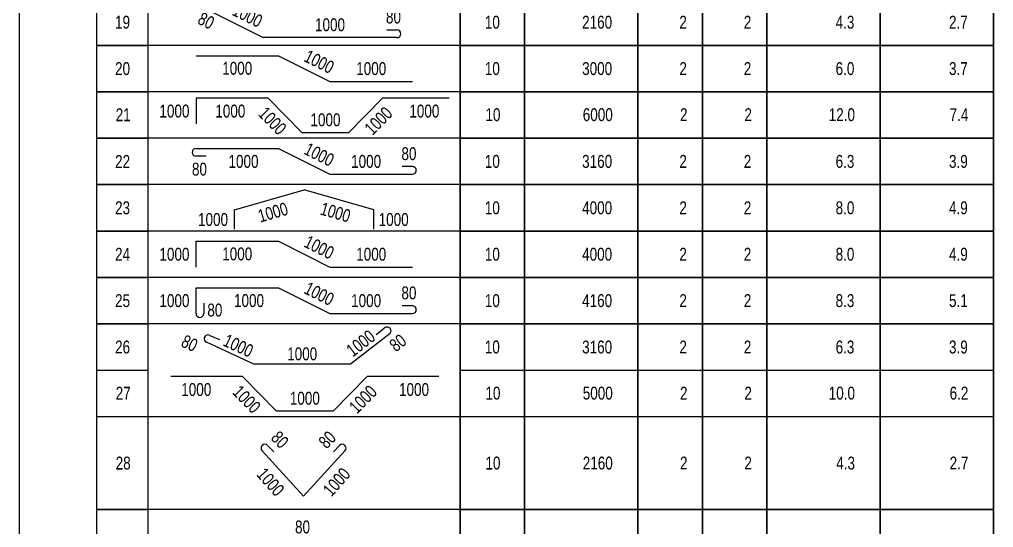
# Model space of a CAD drawing. Header units: millimetres. Extents: x -2123450 to -961021, y -260876 to 649159.
# Drawn here: x -1221121 to -1220932, y 632222.9 to 632321.4 of the extents above; entities that cross this region are included whole.
import ezdxf
from ezdxf.enums import TextEntityAlignment as Align

# ---------------------------------------------------------------- set-up
doc = ezdxf.new("R2010")
doc.units = ezdxf.units.MM
doc.header["$LTSCALE"] = 1000
doc.header["$MEASUREMENT"] = 0
doc.layers.get('0').update_dxf_attribs({"linetype": 'CONTINUOUS'})
for name, color, linetype in [('KCS_DIM', 1, 'CONTINUOUS'), ('KCS_STEEL', 4, 'CONTINUOUS'), ('KCS_TEXT_TK', 2, 'CONTINUOUS'), ('KCS_THONGKE', 5, 'CONTINUOUS')]:
    doc.layers.add(name, color=color, linetype=linetype)
doc.styles.add('KCS_SMTEXT', font='arial.ttf', dxfattribs={"width": 0.7})

# ---------------------------------------------------------------- blocks, each defined once
blk = doc.blocks.new('TK_20')
at = {"layer": 'KCS_STEEL'}
for p, q in [((22.92, 7.84), (24.71, 6.95)), ((32.25, 1.5), (22.25, 6.5)), ((56.25, 3), (58.25, 3)), ((58.25, 1.5), (32.25, 1.5))]:
    blk.add_line(p, q, dxfattribs=at)
for centre, start, end in [((22.59, 7.17), 63.4352, 243.4352), ((58.25, 2.25), 270, 90)]:
    blk.add_arc(centre, 0.75, start, end, dxfattribs=at)
at = {"layer": 'KCS_TEXT_TK'}
for p, q in [((-15, 0), (-15, 9)), ((0, 0), (0, 9)), ((10, 0), (10, 9)), ((70.5, 0), (70.5, 9)), ((83, 0), (83, 9)), ((105, 0), (105, 9)), ((117.5, 0), (117.5, 9)), ((130, 0), (130, 9)), ((152, 0), (152, 9)), ((174, 0), (174, 9))]:
    blk.add_line(p, q, dxfattribs=at)
at = {"layer": 'KCS_THONGKE'}
blk.add_line((174, 0), (0, 0), dxfattribs=at)
at = {"layer": 'KCS_TEXT_TK', "style": 'KCS_SMTEXT', "width": 0.75}
for tag, p in [('SH', (5, 4.5)), ('M', (57.57, 5.5)), ('DK', (76.75, 4.5)), ('L2', (45.25, 4))]:
    blk.add_attdef(tag, text='', height=2.5, dxfattribs=at).set_placement(p, align=Align.MIDDLE)
for tag, p in [('M', (21.23, 4.79)), ('L1', (29.26, 5.79))]:
    blk.add_attdef(tag, text='', height=2.5, rotation=333.4352, dxfattribs=at).set_placement(p, align=Align.MIDDLE)
for tag, p in [('DAI', (100, 4.5)), ('SL1', (114.5, 4.5)), ('SLA', (127, 4.5)), ('DT', (147, 4.5)), ('TL', (169, 4.5))]:
    blk.add_attdef(tag, text='', height=2.5, dxfattribs=at).set_placement(p, align=Align.MIDDLE_RIGHT)
blk = doc.blocks.new('TK_21')
at = {"layer": 'KCS_STEEL'}
for p, q in [((19.25, 7), (35.25, 7)), ((35.25, 7), (45.25, 2)), ((45.25, 2), (61.25, 2))]:
    blk.add_line(p, q, dxfattribs=at)
at = {"layer": 'KCS_TEXT_TK'}
for p, q in [((-15, 0), (-15, 9)), ((0, 0), (0, 9)), ((10, 0), (10, 9)), ((70.5, 0), (70.5, 9)), ((83, 0), (83, 9)), ((105, 0), (105, 9)), ((117.5, 0), (117.5, 9)), ((130, 0), (130, 9)), ((152, 0), (152, 9)), ((174, 0), (174, 9))]:
    blk.add_line(p, q, dxfattribs=at)
at = {"layer": 'KCS_THONGKE'}
blk.add_line((174, 0), (0, 0), dxfattribs=at)
at = {"layer": 'KCS_TEXT_TK', "style": 'KCS_SMTEXT', "width": 0.75}
for tag, p in [('SH', (5, 4.5)), ('L1', (27.25, 4.56)), ('L3', (53.25, 4.5)), ('DK', (76.75, 4.5))]:
    blk.add_attdef(tag, text='', height=2.5, dxfattribs=at).set_placement(p, align=Align.MIDDLE)
blk.add_attdef('L2', text='', height=2.5, rotation=333.4352, dxfattribs=at).set_placement((43.16, 5.84), align=Align.MIDDLE)
for tag, p in [('DAI', (100, 4.5)), ('SL1', (114.5, 4.5)), ('SLA', (127, 4.5)), ('DT', (147, 4.5)), ('TL', (169, 4.5))]:
    blk.add_attdef(tag, text='', height=2.5, dxfattribs=at).set_placement(p, align=Align.MIDDLE_RIGHT)
blk = doc.blocks.new('TK_22')
at = {"layer": 'KCS_STEEL'}
for p, q in [((33.28, 7.76), (19.25, 7.76)), ((19.25, 7.76), (19.25, 2.76)), ((39.87, 1.07), (33.28, 7.76)), ((55.47, 7.76), (48.87, 1.07)), ((68.37, 7.76), (55.47, 7.76)), ((48.87, 1.07), (39.87, 1.07))]:
    blk.add_line(p, q, dxfattribs=at)
at = {"layer": 'KCS_TEXT_TK'}
for p, q in [((-15, 0), (-15, 9)), ((0, 0), (0, 9)), ((10, 0), (10, 9)), ((70.5, 0), (70.5, 9)), ((83, 0), (83, 9)), ((105, 0), (105, 9)), ((117.5, 0), (117.5, 9)), ((130, 0), (130, 9)), ((152, 0), (152, 9)), ((174, 0), (174, 9))]:
    blk.add_line(p, q, dxfattribs=at)
at = {"layer": 'KCS_THONGKE'}
blk.add_line((174, 0), (0, 0), dxfattribs=at)
at = {"layer": 'KCS_TEXT_TK', "style": 'KCS_SMTEXT', "width": 0.75}
for tag, p in [('SH', (5.12, 4.56)), ('L2', (25.91, 5.26)), ('L5', (63.57, 5.26)), ('DK', (76.87, 4.56)), ('L4', (44.37, 3.57))]:
    blk.add_attdef(tag, text='', height=2.5, dxfattribs=at).set_placement(p, align=Align.MIDDLE)
for tag, p in [('L1', (17.98, 5.26)), ('DAI', (100.12, 4.56)), ('SL1', (114.62, 4.56)), ('SLA', (127.12, 4.56)), ('DT', (147.12, 4.56)), ('TL', (169.12, 4.56))]:
    blk.add_attdef(tag, text='', height=2.5, dxfattribs=at).set_placement(p, align=Align.MIDDLE_RIGHT)
for rotation, p in [(314.6102, (34.09, 3.37)), (45.3898, (54.66, 3.37))]:
    blk.add_attdef('L3', text='', height=2.5, rotation=rotation, dxfattribs=at).set_placement(p, align=Align.MIDDLE)
blk = doc.blocks.new('TK_23')
at = {"layer": 'KCS_STEEL'}
for p, q in [((19.25, 7), (35.25, 7)), ((35.25, 7), (45.25, 2)), ((21.25, 5.5), (19.25, 5.5)), ((45.25, 2), (61.25, 2)), ((61.25, 3.5), (59.25, 3.5))]:
    blk.add_line(p, q, dxfattribs=at)
for centre, start, end in [((19.25, 6.25), 90, 270), ((61.25, 2.75), 270, 90)]:
    blk.add_arc(centre, 0.75, start, end, dxfattribs=at)
at = {"layer": 'KCS_TEXT_TK'}
for p, q in [((-15, 0), (-15, 9)), ((0, 0), (0, 9)), ((10, 0), (10, 9)), ((70.5, 0), (70.5, 9)), ((83, 0), (83, 9)), ((105, 0), (105, 9)), ((117.5, 0), (117.5, 9)), ((130, 0), (130, 9)), ((152, 0), (152, 9)), ((174, 0), (174, 9))]:
    blk.add_line(p, q, dxfattribs=at)
at = {"layer": 'KCS_THONGKE'}
blk.add_line((174, 0), (0, 0), dxfattribs=at)
at = {"layer": 'KCS_TEXT_TK', "style": 'KCS_SMTEXT', "width": 0.75}
for tag, p in [('SH', (5, 4.5)), ('L1', (28.48, 4.5)), ('L3', (52.26, 4.5)), ('M', (60.57, 6)), ('DK', (76.75, 4.5)), ('M', (19.93, 3))]:
    blk.add_attdef(tag, text='', height=2.5, dxfattribs=at).set_placement(p, align=Align.MIDDLE)
blk.add_attdef('L2', text='', height=2.5, rotation=333.4352, dxfattribs=at).set_placement((43.16, 5.84), align=Align.MIDDLE)
for tag, p in [('DAI', (100, 4.5)), ('SL1', (114.5, 4.5)), ('SLA', (127, 4.5)), ('DT', (147, 4.5)), ('TL', (169, 4.5))]:
    blk.add_attdef(tag, text='', height=2.5, dxfattribs=at).set_placement(p, align=Align.MIDDLE_RIGHT)
blk = doc.blocks.new('TK_24')
at = {"layer": 'KCS_STEEL'}
for p, q in [((26.74, 4.09), (40.25, 7.97)), ((53.76, 4.09), (40.25, 7.97)), ((26.74, 0.37), (26.74, 4.09)), ((53.76, 0.37), (53.76, 4.09))]:
    blk.add_line(p, q, dxfattribs=at)
at = {"layer": 'KCS_TEXT_TK'}
for p, q in [((-15, 0), (-15, 9)), ((0, 0), (0, 9)), ((10, 0), (10, 9)), ((70.5, 0), (70.5, 9)), ((83, 0), (83, 9)), ((105, 0), (105, 9)), ((117.5, 0), (117.5, 9)), ((130, 0), (130, 9)), ((152, 0), (152, 9)), ((174, 0), (174, 9))]:
    blk.add_line(p, q, dxfattribs=at)
at = {"layer": 'KCS_THONGKE'}
blk.add_line((174, 0), (0, 0), dxfattribs=at)
at = {"layer": 'KCS_TEXT_TK', "style": 'KCS_SMTEXT', "width": 0.75}
for tag, p in [('SH', (5, 4.5)), ('DK', (76.75, 4.5))]:
    blk.add_attdef(tag, text='', height=2.5, dxfattribs=at).set_placement(p, align=Align.MIDDLE)
for tag, p in [('DAI', (100, 4.5)), ('SL1', (114.5, 4.5)), ('SLA', (127, 4.5)), ('DT', (147, 4.5)), ('TL', (169, 4.5)), ('L1', (25.47, 2.23))]:
    blk.add_attdef(tag, text='', height=2.5, dxfattribs=at).set_placement(p, align=Align.MIDDLE_RIGHT)
for tag, rotation, p in [('L2', 16.0314, (34.18, 3.63)), ('L3', 343.9686, (46.32, 3.63))]:
    blk.add_attdef(tag, text='', height=2.5, rotation=rotation, dxfattribs=at).set_placement(p, align=Align.MIDDLE)
blk.add_attdef('L4', text='', height=2.5, dxfattribs=at).set_placement((54.69, 2.23), align=Align.MIDDLE_LEFT)
blk = doc.blocks.new('TK_25')
at = {"layer": 'KCS_STEEL'}
for p, q in [((19.25, 7), (35.25, 7)), ((19.25, 2), (19.25, 7)), ((35.25, 7), (45.25, 2)), ((45.25, 2), (61.25, 2))]:
    blk.add_line(p, q, dxfattribs=at)
at = {"layer": 'KCS_TEXT_TK'}
for p, q in [((-15, 0), (-15, 9)), ((0, 0), (0, 9)), ((10, 0), (10, 9)), ((70.5, 0), (70.5, 9)), ((83, 0), (83, 9)), ((105, 0), (105, 9)), ((117.5, 0), (117.5, 9)), ((130, 0), (130, 9)), ((152, 0), (152, 9)), ((174, 0), (174, 9))]:
    blk.add_line(p, q, dxfattribs=at)
at = {"layer": 'KCS_THONGKE'}
blk.add_line((174, 0), (0, 0), dxfattribs=at)
at = {"layer": 'KCS_TEXT_TK', "style": 'KCS_SMTEXT', "width": 0.75}
for tag, p in [('SH', (5, 4.5)), ('L2', (27.25, 4.56)), ('L4', (53.25, 4.5)), ('DK', (76.75, 4.5))]:
    blk.add_attdef(tag, text='', height=2.5, dxfattribs=at).set_placement(p, align=Align.MIDDLE)
for tag, p in [('L1', (17.98, 4.5)), ('DAI', (100, 4.5)), ('SL1', (114.5, 4.5)), ('SLA', (127, 4.5)), ('DT', (147, 4.5)), ('TL', (169, 4.5))]:
    blk.add_attdef(tag, text='', height=2.5, dxfattribs=at).set_placement(p, align=Align.MIDDLE_RIGHT)
blk.add_attdef('L3', text='', height=2.5, rotation=333.4352, dxfattribs=at).set_placement((43.16, 5.84), align=Align.MIDDLE)
blk = doc.blocks.new('TK_26')
at = {"layer": 'KCS_STEEL'}
for p, q in [((19.25, 7), (35.25, 7)), ((19.25, 2), (19.25, 7)), ((35.25, 7), (45.25, 2)), ((20.75, 4), (20.75, 2)), ((45.25, 2), (61.25, 2)), ((61.25, 3.5), (59.25, 3.5))]:
    blk.add_line(p, q, dxfattribs=at)
for centre, start, end in [((20, 2), 180, 0), ((61.25, 2.75), 270, 90)]:
    blk.add_arc(centre, 0.75, start, end, dxfattribs=at)
at = {"layer": 'KCS_TEXT_TK'}
for p, q in [((-15, 0), (-15, 9)), ((0, 0), (0, 9)), ((10, 0), (10, 9)), ((70.5, 0), (70.5, 9)), ((83, 0), (83, 9)), ((105, 0), (105, 9)), ((117.5, 0), (117.5, 9)), ((130, 0), (130, 9)), ((152, 0), (152, 9)), ((174, 0), (174, 9))]:
    blk.add_line(p, q, dxfattribs=at)
at = {"layer": 'KCS_THONGKE'}
blk.add_line((174, 0), (0, 0), dxfattribs=at)
at = {"layer": 'KCS_TEXT_TK', "style": 'KCS_SMTEXT', "width": 0.75}
for tag, p in [('SH', (5, 4.5)), ('L2', (29.54, 4.51)), ('L4', (52.26, 4.5)), ('M', (60.57, 6)), ('DK', (76.75, 4.5))]:
    blk.add_attdef(tag, text='', height=2.5, dxfattribs=at).set_placement(p, align=Align.MIDDLE)
for tag, p in [('L1', (17.98, 4.5)), ('DAI', (100, 4.5)), ('SL1', (114.5, 4.5)), ('SLA', (127, 4.5)), ('DT', (147, 4.5)), ('TL', (169, 4.5))]:
    blk.add_attdef(tag, text='', height=2.5, dxfattribs=at).set_placement(p, align=Align.MIDDLE_RIGHT)
blk.add_attdef('L3', text='', height=2.5, rotation=333.4352, dxfattribs=at).set_placement((43.16, 5.84), align=Align.MIDDLE)
blk.add_attdef('M', text='', height=2.5, dxfattribs=at).set_placement((21.45, 2.67), align=Align.MIDDLE_LEFT)
blk = doc.blocks.new('TK_27')
at = {"layer": 'KCS_STEEL'}
for p, q in [((54.23, 6.9), (55.79, 8.13)), ((21.94, 6.76), (23.82, 5.96)), ((56.9, 7.12), (49.24, 1.18)), ((30.49, 1.18), (21.26, 5.43)), ((49.24, 1.18), (30.49, 1.18))]:
    blk.add_line(p, q, dxfattribs=at)
for centre, start, end in [((56.34, 7.63), 317.8316, 137.8316), ((21.59, 6.1), 62.2755, 243.7737)]:
    blk.add_arc(centre, 0.75, start, end, dxfattribs=at)
at = {"layer": 'KCS_TEXT_TK'}
for p, q in [((-15, 0), (-15, 9)), ((0, 0), (0, 9)), ((10, 0), (10, 9)), ((70.5, 0), (70.5, 9)), ((83, 0), (83, 9)), ((105, 0), (105, 9)), ((117.5, 0), (117.5, 9)), ((130, 0), (130, 9)), ((152, 0), (152, 9)), ((174, 0), (174, 9))]:
    blk.add_line(p, q, dxfattribs=at)
at = {"layer": 'KCS_TEXT_TK', "style": 'KCS_SMTEXT', "width": 0.75}
for tag, p in [('SH', (5, 4.5)), ('DK', (76.75, 4.5)), ('L2', (39.86, 3.18))]:
    blk.add_attdef(tag, text='', height=2.5, dxfattribs=at).set_placement(p, align=Align.MIDDLE)
blk.add_attdef('M', text='', height=2.5, rotation=335.269, dxfattribs=at).set_placement((19.32, 4.64), align=Align.MIDDLE_RIGHT)
for tag, rotation, p in [('L1', 335.269, (27.47, 4.77)), ('L3', 37.8207, (51.21, 5.23))]:
    blk.add_attdef(tag, text='', height=2.5, rotation=rotation, dxfattribs=at).set_placement(p, align=Align.MIDDLE)
blk.add_attdef('M', text='', height=2.5, rotation=37.8207, dxfattribs=at).set_placement((58.42, 5.32), align=Align.MIDDLE_CENTER)
for tag, p in [('DAI', (100, 4.5)), ('SL1', (114.5, 4.5)), ('SLA', (127, 4.5)), ('DT', (147, 4.5)), ('TL', (169, 4.5))]:
    blk.add_attdef(tag, text='', height=2.5, dxfattribs=at).set_placement(p, align=Align.MIDDLE_RIGHT)
blk = doc.blocks.new('TK_28')
at = {"layer": 'KCS_STEEL'}
for p, q in [((28.28, 7.76), (14.37, 7.76)), ((34.87, 1.07), (28.28, 7.76)), ((52.47, 7.76), (45.87, 1.07)), ((66.37, 7.76), (52.47, 7.76)), ((45.87, 1.07), (34.87, 1.07))]:
    blk.add_line(p, q, dxfattribs=at)
at = {"layer": 'KCS_TEXT_TK'}
for p, q in [((-15, 0), (-15, 9)), ((0, 0), (0, 9)), ((10, 0), (10, 9)), ((70.5, 0), (70.5, 9)), ((83, 0), (83, 9)), ((105, 0), (105, 9)), ((117.5, 0), (117.5, 9)), ((130, 0), (130, 9)), ((152, 0), (152, 9)), ((174, 0), (174, 9))]:
    blk.add_line(p, q, dxfattribs=at)
at = {"layer": 'KCS_THONGKE'}
blk.add_line((0, 0), (174, 0), dxfattribs=at)
at = {"layer": 'KCS_TEXT_TK', "style": 'KCS_SMTEXT', "width": 0.75}
for tag, p in [('SH', (5.12, 4.56)), ('L1', (19.3, 5.26)), ('L1', (61.57, 5.26)), ('DK', (76.87, 4.56)), ('L3', (40.37, 3.57))]:
    blk.add_attdef(tag, text='', height=2.5, dxfattribs=at).set_placement(p, align=Align.MIDDLE)
for tag, p in [('DAI', (100.12, 4.56)), ('SL1', (114.62, 4.56)), ('SLA', (127.12, 4.56)), ('DT', (147.12, 4.56)), ('TL', (169.12, 4.56))]:
    blk.add_attdef(tag, text='', height=2.5, dxfattribs=at).set_placement(p, align=Align.MIDDLE_RIGHT)
for rotation, p in [(314.6102, (29.09, 3.37)), (45.3898, (51.66, 3.37))]:
    blk.add_attdef('L2', text='', height=2.5, rotation=rotation, dxfattribs=at).set_placement(p, align=Align.MIDDLE)
blk = doc.blocks.new('TK_29')
at = {"layer": 'KCS_STEEL'}
for p, q in [((40.13, 2.56), (32.09, 11.35)), ((33.15, 12.41), (34.34, 11.18)), ((48.16, 11.35), (40.13, 2.56)), ((45.91, 11.18), (47.1, 12.41))]:
    blk.add_line(p, q, dxfattribs=at)
for centre, start, end in [((32.62, 11.88), 45, 225), ((47.63, 11.88), 315, 135)]:
    blk.add_arc(centre, 0.75, start, end, dxfattribs=at)
at = {"layer": 'KCS_TEXT_TK'}
for p, q in [((-15, 0), (-15, 18)), ((0, 0), (0, 18)), ((10, 0), (10, 18)), ((70.5, 0), (70.5, 18)), ((83, 0), (83, 18)), ((105, 0), (105, 18)), ((117.5, 0), (117.5, 18)), ((130, 0), (130, 18)), ((152, 0), (152, 18)), ((174, 0), (174, 18))]:
    blk.add_line(p, q, dxfattribs=at)
at = {"layer": 'KCS_THONGKE'}
blk.add_line((174, 0), (0, 0), dxfattribs=at)
at = {"layer": 'KCS_TEXT_TK', "style": 'KCS_SMTEXT', "width": 0.75}
for tag, rotation, p in [('M', 314.0716, (35.54, 13.54)), ('M', 45.9284, (44.71, 13.54)), ('L1', 311.6414, (33.72, 5.34)), ('L1', 48.3586, (46.54, 5.34))]:
    blk.add_attdef(tag, text='', height=2.5, rotation=rotation, dxfattribs=at).set_placement(p, align=Align.MIDDLE)
for tag, p in [('SH', (5.12, 9)), ('DK', (76.87, 9))]:
    blk.add_attdef(tag, text='', height=2.5, dxfattribs=at).set_placement(p, align=Align.MIDDLE)
for tag, p in [('DAI', (100.12, 9)), ('SL1', (114.62, 9)), ('SLA', (127.12, 9)), ('DT', (147.12, 9)), ('TL', (169.12, 9))]:
    blk.add_attdef(tag, text='', height=2.5, dxfattribs=at).set_placement(p, align=Align.MIDDLE_RIGHT)
blk = doc.blocks.new('TK_30')
at = {"layer": 'KCS_DIM'}
for p, q in [((49.78, 12.11), (54.73, 12.11)), ((53.73, 2.04), (53.73, 13.11)), ((49.78, 3.04), (54.73, 3.04))]:
    blk.add_line(p, q, dxfattribs=at)
at = {"layer": 'KCS_DIM', "color": 2}
for p, q in [((54.35, 11.5), (53.12, 12.73)), ((54.35, 2.43), (53.12, 3.66))]:
    blk.add_line(p, q, dxfattribs=at)
at = {"layer": 'KCS_STEEL'}
for p, q in [((39.48, 11.8), (33.39, 7.58)), ((46.46, 7.58), (40.37, 11.8)), ((38.77, 9.41), (40.38, 10.6)), ((39.47, 10.6), (41.08, 9.41)), ((33.39, 7.58), (39.92, 3.04)), ((39.92, 3.04), (46.46, 7.58))]:
    blk.add_line(p, q, dxfattribs=at)
for centre, start, end in [((39.92, 11.2), 53.3602, 233.3602), ((39.93, 11.2), 306.6398, 126.6398)]:
    blk.add_arc(centre, 0.75, start, end, dxfattribs=at)
at = {"layer": 'KCS_TEXT_TK'}
for p, q in [((-15, 0), (-15, 18)), ((0, 0), (0, 18)), ((10, 0), (10, 18)), ((70.5, 0), (70.5, 18)), ((83, 0), (83, 18)), ((105, 0), (105, 18)), ((117.5, 0), (117.5, 18)), ((130, 0), (130, 18)), ((152, 0), (152, 18)), ((174, 0), (174, 18))]:
    blk.add_line(p, q, dxfattribs=at)
at = {"layer": 'KCS_THONGKE'}
blk.add_line((174, 0), (0, 0), dxfattribs=at)
at = {"layer": 'KCS_TEXT_TK', "style": 'KCS_SMTEXT', "width": 0.75}
for tag, p in [('M', (39.92, 14.61)), ('SH', (5.12, 9)), ('DK', (76.87, 9))]:
    blk.add_attdef(tag, text='', height=2.5, dxfattribs=at).set_placement(p, align=Align.MIDDLE)
for tag, p in [('DAI', (100.12, 9)), ('SL1', (114.62, 9)), ('SLA', (127.12, 9)), ('DT', (147.12, 9)), ('TL', (169.12, 9))]:
    blk.add_attdef(tag, text='', height=2.5, dxfattribs=at).set_placement(p, align=Align.MIDDLE_RIGHT)
blk.add_attdef('H', text='', height=2.5, rotation=90, dxfattribs=at).set_placement((51.23, 7.58), align=Align.MIDDLE_CENTER)
for rotation, p in [(325.2401, (35.23, 3.26)), (34.7599, (44.62, 3.26))]:
    blk.add_attdef('L1', text='', height=2.5, rotation=rotation, dxfattribs=at).set_placement(p, align=Align.MIDDLE)

msp = doc.modelspace()

# ---------------------------------------------------------------- linework, layer by layer
at = {"layer": 'KCS_TEXT_TK', "color": 38}
for p, q in [((-1221120.97, 631776.4), (-1221120.97, 632487.4)), ((-1221105.97, 631776.4), (-1221105.97, 632487.4)), ((-1221095.97, 631776.4), (-1221095.97, 632487.4)), ((-1221035.47, 632487.4), (-1221035.47, 631776.4)), ((-1221022.97, 632487.4), (-1221022.97, 631776.4)), ((-1221000.97, 632487.4), (-1221000.97, 631776.4)), ((-1220988.47, 632487.4), (-1220988.47, 631776.4)), ((-1220975.97, 632487.4), (-1220975.97, 631776.4)), ((-1220953.97, 632487.4), (-1220953.97, 631776.4)), ((-1220931.97, 632487.4), (-1220931.97, 631776.4))]:
    msp.add_line(p, q, dxfattribs=at)
at = {"layer": 'KCS_THONGKE', "color": 38}
for p, q in [((-1221105.97, 632316.4), (-1221095.97, 632316.4)), ((-1221035.47, 632316.4), (-1220931.97, 632316.4)), ((-1221105.97, 632307.4), (-1221095.97, 632307.4)), ((-1221035.47, 632307.4), (-1220931.97, 632307.4)), ((-1221105.97, 632298.4), (-1221095.97, 632298.4)), ((-1221035.47, 632298.4), (-1220931.97, 632298.4)), ((-1221105.97, 632289.4), (-1221095.97, 632289.4)), ((-1221035.47, 632289.4), (-1220931.97, 632289.4)), ((-1221105.97, 632280.4), (-1221095.97, 632280.4)), ((-1221035.47, 632280.4), (-1220931.97, 632280.4)), ((-1221105.97, 632271.4), (-1221095.97, 632271.4)), ((-1221035.47, 632271.4), (-1220931.97, 632271.4)), ((-1221105.97, 632262.4), (-1221095.97, 632262.4)), ((-1221105.97, 632262.4), (-1221095.97, 632262.4)), ((-1221035.47, 632262.4), (-1220931.97, 632262.4)), ((-1221035.47, 632262.4), (-1220931.97, 632262.4)), ((-1221105.97, 632253.4), (-1221095.97, 632253.4)), ((-1221105.97, 632253.4), (-1221095.97, 632253.4)), ((-1221035.47, 632253.4), (-1220931.97, 632253.4)), ((-1221035.47, 632253.4), (-1220931.97, 632253.4)), ((-1221105.97, 632244.4), (-1221095.97, 632244.4)), ((-1221105.97, 632244.4), (-1221095.97, 632244.4)), ((-1221035.47, 632244.4), (-1220931.97, 632244.4)), ((-1221035.47, 632244.4), (-1220931.97, 632244.4)), ((-1221105.97, 632226.4), (-1221095.97, 632226.4)), ((-1221105.97, 632226.4), (-1221095.97, 632226.4)), ((-1221035.47, 632226.4), (-1220931.97, 632226.4)), ((-1221035.47, 632226.4), (-1220931.97, 632226.4))]:
    msp.add_line(p, q, dxfattribs=at)

# ---------------------------------------------------------------- block references
ref = msp.add_blockref('TK_20', (-1221105.97, 632316.4))
ref.add_attrib('SH', '19', dxfattribs={"layer": 'KCS_TEXT_TK', "height": 2.5, "style": 'KCS_SMTEXT', "width": 0.75}).set_placement((-1221100.97, 632320.9), align=Align.MIDDLE)
ref.add_attrib('M', '80', dxfattribs={"layer": 'KCS_TEXT_TK', "height": 2.5, "rotation": 333.4352, "style": 'KCS_SMTEXT', "width": 0.75}).set_placement((-1221084.74, 632321.19), align=Align.MIDDLE)
ref.add_attrib('L1', '1000', dxfattribs={"layer": 'KCS_TEXT_TK', "height": 2.5, "rotation": 333.4352, "style": 'KCS_SMTEXT', "width": 0.75}).set_placement((-1221076.71, 632322.19), align=Align.MIDDLE)
ref.add_attrib('L2', '1000', dxfattribs={"layer": 'KCS_TEXT_TK', "height": 2.5, "style": 'KCS_SMTEXT', "width": 0.75}).set_placement((-1221060.72, 632320.4), align=Align.MIDDLE)
ref.add_attrib('M', '80', dxfattribs={"layer": 'KCS_TEXT_TK', "height": 2.5, "style": 'KCS_SMTEXT', "width": 0.75}).set_placement((-1221048.4, 632321.9), align=Align.MIDDLE)
ref.add_attrib('DK', '10', dxfattribs={"layer": 'KCS_TEXT_TK', "height": 2.5, "style": 'KCS_SMTEXT', "width": 0.75}).set_placement((-1221029.22, 632320.9), align=Align.MIDDLE)
ref.add_attrib('DAI', '2160', dxfattribs={"layer": 'KCS_TEXT_TK', "height": 2.5, "style": 'KCS_SMTEXT', "width": 0.75}).set_placement((-1221005.97, 632320.9), align=Align.MIDDLE_RIGHT)
ref.add_attrib('SL1', '2', dxfattribs={"layer": 'KCS_TEXT_TK', "height": 2.5, "style": 'KCS_SMTEXT', "width": 0.75}).set_placement((-1220991.47, 632320.9), align=Align.MIDDLE_RIGHT)
ref.add_attrib('SLA', '2', dxfattribs={"layer": 'KCS_TEXT_TK', "height": 2.5, "style": 'KCS_SMTEXT', "width": 0.75}).set_placement((-1220978.97, 632320.9), align=Align.MIDDLE_RIGHT)
ref.add_attrib('DT', '4.3', dxfattribs={"layer": 'KCS_TEXT_TK', "height": 2.5, "style": 'KCS_SMTEXT', "width": 0.75}).set_placement((-1220958.97, 632320.9), align=Align.MIDDLE_RIGHT)
ref.add_attrib('TL', '2.7', dxfattribs={"layer": 'KCS_TEXT_TK', "height": 2.5, "style": 'KCS_SMTEXT', "width": 0.75}).set_placement((-1220936.97, 632320.9), align=Align.MIDDLE_RIGHT)
for name, p, values in [('TK_21', (-1221105.97, 632307.4), {'SH': '20', 'L2': '1000', 'L1': '1000', 'L3': '1000', 'DK': '10', 'DAI': '3000', 'SL1': '2', 'SLA': '2', 'DT': '6.0', 'TL': '3.7'}), ('TK_24', (-1221105.97, 632280.4), {'SH': '23', 'L4': '1000', 'L1': '1000', 'L2': '1000', 'L3': '1000', 'DK': '10', 'DAI': '4000', 'SL1': '2', 'SLA': '2', 'DT': '8.0', 'TL': '4.9'}), ('TK_25', (-1221105.97, 632271.4), {'SH': '24', 'L1': '1000', 'L2': '1000', 'L4': '1000', 'L3': '1000', 'DK': '10', 'DAI': '4000', 'SL1': '2', 'SLA': '2', 'DT': '8.0', 'TL': '4.9'})]:
    msp.add_blockref(name, p).add_auto_attribs(values)
ref = msp.add_blockref('TK_22', (-1221105.97, 632298.4))
ref.add_attrib('SH', '21', dxfattribs={"layer": 'KCS_TEXT_TK', "height": 2.5, "style": 'KCS_SMTEXT', "width": 0.75}).set_placement((-1221100.85, 632302.96), align=Align.MIDDLE)
ref.add_attrib('L3', '1000', dxfattribs={"layer": 'KCS_TEXT_TK', "height": 2.5, "rotation": 45.3898, "style": 'KCS_SMTEXT', "width": 0.75}).set_placement((-1221051.32, 632301.77), align=Align.MIDDLE)
ref.add_attrib('L1', '1000', dxfattribs={"layer": 'KCS_TEXT_TK', "height": 2.5, "style": 'KCS_SMTEXT', "width": 0.75}).set_placement((-1221087.99, 632303.66), align=Align.MIDDLE_RIGHT)
ref.add_attrib('L2', '1000', dxfattribs={"layer": 'KCS_TEXT_TK', "height": 2.5, "style": 'KCS_SMTEXT', "width": 0.75}).set_placement((-1221080.06, 632303.66), align=Align.MIDDLE)
ref.add_attrib('L3', '1000', dxfattribs={"layer": 'KCS_TEXT_TK', "height": 2.5, "rotation": 314.6102, "style": 'KCS_SMTEXT', "width": 0.75}).set_placement((-1221071.88, 632301.77), align=Align.MIDDLE)
ref.add_attrib('L4', '1000', dxfattribs={"layer": 'KCS_TEXT_TK', "height": 2.5, "style": 'KCS_SMTEXT', "width": 0.75}).set_placement((-1221061.6, 632301.97), align=Align.MIDDLE)
ref.add_attrib('L5', '1000', dxfattribs={"layer": 'KCS_TEXT_TK', "height": 2.5, "style": 'KCS_SMTEXT', "width": 0.75}).set_placement((-1221042.41, 632303.66), align=Align.MIDDLE)
ref.add_attrib('DK', '10', dxfattribs={"layer": 'KCS_TEXT_TK', "height": 2.5, "style": 'KCS_SMTEXT', "width": 0.75}).set_placement((-1221029.1, 632302.96), align=Align.MIDDLE)
ref.add_attrib('DAI', '6000', dxfattribs={"layer": 'KCS_TEXT_TK', "height": 2.5, "style": 'KCS_SMTEXT', "width": 0.75}).set_placement((-1221005.85, 632302.96), align=Align.MIDDLE_RIGHT)
ref.add_attrib('SL1', '2', dxfattribs={"layer": 'KCS_TEXT_TK', "height": 2.5, "style": 'KCS_SMTEXT', "width": 0.75}).set_placement((-1220991.35, 632302.96), align=Align.MIDDLE_RIGHT)
ref.add_attrib('SLA', '2', dxfattribs={"layer": 'KCS_TEXT_TK', "height": 2.5, "style": 'KCS_SMTEXT', "width": 0.75}).set_placement((-1220978.85, 632302.96), align=Align.MIDDLE_RIGHT)
ref.add_attrib('DT', '12.0', dxfattribs={"layer": 'KCS_TEXT_TK', "height": 2.5, "style": 'KCS_SMTEXT', "width": 0.75}).set_placement((-1220958.85, 632302.96), align=Align.MIDDLE_RIGHT)
ref.add_attrib('TL', '7.4', dxfattribs={"layer": 'KCS_TEXT_TK', "height": 2.5, "style": 'KCS_SMTEXT', "width": 0.75}).set_placement((-1220936.85, 632302.96), align=Align.MIDDLE_RIGHT)
ref = msp.add_blockref('TK_23', (-1221105.97, 632289.4))
ref.add_attrib('SH', '22', dxfattribs={"layer": 'KCS_TEXT_TK', "height": 2.5, "style": 'KCS_SMTEXT', "width": 0.75}).set_placement((-1221100.97, 632293.9), align=Align.MIDDLE)
ref.add_attrib('L2', '1000', dxfattribs={"layer": 'KCS_TEXT_TK', "height": 2.5, "rotation": 333.4352, "style": 'KCS_SMTEXT', "width": 0.75}).set_placement((-1221062.81, 632295.24), align=Align.MIDDLE)
ref.add_attrib('L1', '1000', dxfattribs={"layer": 'KCS_TEXT_TK', "height": 2.5, "style": 'KCS_SMTEXT', "width": 0.75}).set_placement((-1221077.5, 632293.9), align=Align.MIDDLE)
ref.add_attrib('M', '80', dxfattribs={"layer": 'KCS_TEXT_TK', "height": 2.5, "style": 'KCS_SMTEXT', "width": 0.75}).set_placement((-1221086.05, 632292.4), align=Align.MIDDLE)
ref.add_attrib('L3', '1000', dxfattribs={"layer": 'KCS_TEXT_TK', "height": 2.5, "style": 'KCS_SMTEXT', "width": 0.75}).set_placement((-1221053.71, 632293.9), align=Align.MIDDLE)
ref.add_attrib('M', '80', dxfattribs={"layer": 'KCS_TEXT_TK', "height": 2.5, "style": 'KCS_SMTEXT', "width": 0.75}).set_placement((-1221045.4, 632295.4), align=Align.MIDDLE)
ref.add_attrib('DK', '10', dxfattribs={"layer": 'KCS_TEXT_TK', "height": 2.5, "style": 'KCS_SMTEXT', "width": 0.75}).set_placement((-1221029.22, 632293.9), align=Align.MIDDLE)
ref.add_attrib('DAI', '3160', dxfattribs={"layer": 'KCS_TEXT_TK', "height": 2.5, "style": 'KCS_SMTEXT', "width": 0.75}).set_placement((-1221005.97, 632293.9), align=Align.MIDDLE_RIGHT)
ref.add_attrib('SL1', '2', dxfattribs={"layer": 'KCS_TEXT_TK', "height": 2.5, "style": 'KCS_SMTEXT', "width": 0.75}).set_placement((-1220991.47, 632293.9), align=Align.MIDDLE_RIGHT)
ref.add_attrib('SLA', '2', dxfattribs={"layer": 'KCS_TEXT_TK', "height": 2.5, "style": 'KCS_SMTEXT', "width": 0.75}).set_placement((-1220978.97, 632293.9), align=Align.MIDDLE_RIGHT)
ref.add_attrib('DT', '6.3', dxfattribs={"layer": 'KCS_TEXT_TK', "height": 2.5, "style": 'KCS_SMTEXT', "width": 0.75}).set_placement((-1220958.97, 632293.9), align=Align.MIDDLE_RIGHT)
ref.add_attrib('TL', '3.9', dxfattribs={"layer": 'KCS_TEXT_TK', "height": 2.5, "style": 'KCS_SMTEXT', "width": 0.75}).set_placement((-1220936.97, 632293.9), align=Align.MIDDLE_RIGHT)
ref = msp.add_blockref('TK_26', (-1221105.97, 632262.4))
ref.add_attrib('M', '80', dxfattribs={"layer": 'KCS_TEXT_TK', "height": 2.5, "style": 'KCS_SMTEXT', "width": 0.75}).set_placement((-1221084.52, 632265.07), align=Align.MIDDLE_LEFT)
ref.add_attrib('SH', '25', dxfattribs={"layer": 'KCS_TEXT_TK', "height": 2.5, "style": 'KCS_SMTEXT', "width": 0.75}).set_placement((-1221100.97, 632266.9), align=Align.MIDDLE)
ref.add_attrib('L1', '1000', dxfattribs={"layer": 'KCS_TEXT_TK', "height": 2.5, "style": 'KCS_SMTEXT', "width": 0.75}).set_placement((-1221087.99, 632266.9), align=Align.MIDDLE_RIGHT)
ref.add_attrib('L2', '1000', dxfattribs={"layer": 'KCS_TEXT_TK', "height": 2.5, "style": 'KCS_SMTEXT', "width": 0.75}).set_placement((-1221076.43, 632266.91), align=Align.MIDDLE)
ref.add_attrib('L4', '1000', dxfattribs={"layer": 'KCS_TEXT_TK', "height": 2.5, "style": 'KCS_SMTEXT', "width": 0.75}).set_placement((-1221053.71, 632266.9), align=Align.MIDDLE)
ref.add_attrib('L3', '1000', dxfattribs={"layer": 'KCS_TEXT_TK', "height": 2.5, "rotation": 333.4352, "style": 'KCS_SMTEXT', "width": 0.75}).set_placement((-1221062.81, 632268.24), align=Align.MIDDLE)
ref.add_attrib('M', '80', dxfattribs={"layer": 'KCS_TEXT_TK', "height": 2.5, "style": 'KCS_SMTEXT', "width": 0.75}).set_placement((-1221045.4, 632268.4), align=Align.MIDDLE)
ref.add_attrib('DK', '10', dxfattribs={"layer": 'KCS_TEXT_TK', "height": 2.5, "style": 'KCS_SMTEXT', "width": 0.75}).set_placement((-1221029.22, 632266.9), align=Align.MIDDLE)
ref.add_attrib('DAI', '4160', dxfattribs={"layer": 'KCS_TEXT_TK', "height": 2.5, "style": 'KCS_SMTEXT', "width": 0.75}).set_placement((-1221005.97, 632266.9), align=Align.MIDDLE_RIGHT)
ref.add_attrib('SL1', '2', dxfattribs={"layer": 'KCS_TEXT_TK', "height": 2.5, "style": 'KCS_SMTEXT', "width": 0.75}).set_placement((-1220991.47, 632266.9), align=Align.MIDDLE_RIGHT)
ref.add_attrib('SLA', '2', dxfattribs={"layer": 'KCS_TEXT_TK', "height": 2.5, "style": 'KCS_SMTEXT', "width": 0.75}).set_placement((-1220978.97, 632266.9), align=Align.MIDDLE_RIGHT)
ref.add_attrib('DT', '8.3', dxfattribs={"layer": 'KCS_TEXT_TK', "height": 2.5, "style": 'KCS_SMTEXT', "width": 0.75}).set_placement((-1220958.97, 632266.9), align=Align.MIDDLE_RIGHT)
ref.add_attrib('TL', '5.1', dxfattribs={"layer": 'KCS_TEXT_TK', "height": 2.5, "style": 'KCS_SMTEXT', "width": 0.75}).set_placement((-1220936.97, 632266.9), align=Align.MIDDLE_RIGHT)
ref = msp.add_blockref('TK_27', (-1221105.97, 632253.4))
ref.add_attrib('L1', '1000', dxfattribs={"layer": 'KCS_TEXT_TK', "height": 2.5, "rotation": 335.269, "style": 'KCS_SMTEXT', "width": 0.75}).set_placement((-1221078.5, 632258.17), align=Align.MIDDLE)
ref.add_attrib('L2', '1000', dxfattribs={"layer": 'KCS_TEXT_TK', "height": 2.5, "style": 'KCS_SMTEXT', "width": 0.75}).set_placement((-1221066.11, 632256.58), align=Align.MIDDLE)
ref.add_attrib('SH', '26', dxfattribs={"layer": 'KCS_TEXT_TK', "height": 2.5, "style": 'KCS_SMTEXT', "width": 0.75}).set_placement((-1221100.97, 632257.9), align=Align.MIDDLE)
ref.add_attrib('M', '80', dxfattribs={"layer": 'KCS_TEXT_TK', "height": 2.5, "rotation": 335.269, "style": 'KCS_SMTEXT', "width": 0.75}).set_placement((-1221086.65, 632258.03), align=Align.MIDDLE_RIGHT)
ref.add_attrib('L3', '1000', dxfattribs={"layer": 'KCS_TEXT_TK', "height": 2.5, "rotation": 37.8207, "style": 'KCS_SMTEXT', "width": 0.75}).set_placement((-1221054.77, 632258.63), align=Align.MIDDLE)
ref.add_attrib('SL1', '2', dxfattribs={"layer": 'KCS_TEXT_TK', "height": 2.5, "style": 'KCS_SMTEXT', "width": 0.75}).set_placement((-1220991.47, 632257.9), align=Align.MIDDLE_RIGHT)
ref.add_attrib('DAI', '3160', dxfattribs={"layer": 'KCS_TEXT_TK', "height": 2.5, "style": 'KCS_SMTEXT', "width": 0.75}).set_placement((-1221005.97, 632257.9), align=Align.MIDDLE_RIGHT)
ref.add_attrib('DK', '10', dxfattribs={"layer": 'KCS_TEXT_TK', "height": 2.5, "style": 'KCS_SMTEXT', "width": 0.75}).set_placement((-1221029.22, 632257.9), align=Align.MIDDLE)
ref.add_attrib('M', '80', dxfattribs={"layer": 'KCS_TEXT_TK', "height": 2.5, "rotation": 37.8207, "style": 'KCS_SMTEXT', "width": 0.75}).set_placement((-1221047.55, 632258.72), align=Align.MIDDLE_CENTER)
ref.add_attrib('TL', '3.9', dxfattribs={"layer": 'KCS_TEXT_TK', "height": 2.5, "style": 'KCS_SMTEXT', "width": 0.75}).set_placement((-1220936.97, 632257.9), align=Align.MIDDLE_RIGHT)
ref.add_attrib('DT', '6.3', dxfattribs={"layer": 'KCS_TEXT_TK', "height": 2.5, "style": 'KCS_SMTEXT', "width": 0.75}).set_placement((-1220958.97, 632257.9), align=Align.MIDDLE_RIGHT)
ref.add_attrib('SLA', '2', dxfattribs={"layer": 'KCS_TEXT_TK', "height": 2.5, "style": 'KCS_SMTEXT', "width": 0.75}).set_placement((-1220978.97, 632257.9), align=Align.MIDDLE_RIGHT)
ref = msp.add_blockref('TK_28', (-1221105.97, 632244.4))
ref.add_attrib('L1', '1000', dxfattribs={"layer": 'KCS_TEXT_TK', "height": 2.5, "style": 'KCS_SMTEXT', "width": 0.75}).set_placement((-1221086.67, 632249.66), align=Align.MIDDLE)
ref.add_attrib('SH', '27', dxfattribs={"layer": 'KCS_TEXT_TK', "height": 2.5, "style": 'KCS_SMTEXT', "width": 0.75}).set_placement((-1221100.85, 632248.96), align=Align.MIDDLE)
ref.add_attrib('L3', '1000', dxfattribs={"layer": 'KCS_TEXT_TK', "height": 2.5, "style": 'KCS_SMTEXT', "width": 0.75}).set_placement((-1221065.6, 632247.97), align=Align.MIDDLE)
ref.add_attrib('L2', '1000', dxfattribs={"layer": 'KCS_TEXT_TK', "height": 2.5, "rotation": 314.6102, "style": 'KCS_SMTEXT', "width": 0.75}).set_placement((-1221076.88, 632247.77), align=Align.MIDDLE)
ref.add_attrib('L2', '1000', dxfattribs={"layer": 'KCS_TEXT_TK', "height": 2.5, "rotation": 45.3898, "style": 'KCS_SMTEXT', "width": 0.75}).set_placement((-1221054.32, 632247.77), align=Align.MIDDLE)
ref.add_attrib('L1', '1000', dxfattribs={"layer": 'KCS_TEXT_TK', "height": 2.5, "style": 'KCS_SMTEXT', "width": 0.75}).set_placement((-1221044.41, 632249.66), align=Align.MIDDLE)
ref.add_attrib('DK', '10', dxfattribs={"layer": 'KCS_TEXT_TK', "height": 2.5, "style": 'KCS_SMTEXT', "width": 0.75}).set_placement((-1221029.1, 632248.96), align=Align.MIDDLE)
ref.add_attrib('DAI', '5000', dxfattribs={"layer": 'KCS_TEXT_TK', "height": 2.5, "style": 'KCS_SMTEXT', "width": 0.75}).set_placement((-1221005.85, 632248.96), align=Align.MIDDLE_RIGHT)
ref.add_attrib('SL1', '2', dxfattribs={"layer": 'KCS_TEXT_TK', "height": 2.5, "style": 'KCS_SMTEXT', "width": 0.75}).set_placement((-1220991.35, 632248.96), align=Align.MIDDLE_RIGHT)
ref.add_attrib('SLA', '2', dxfattribs={"layer": 'KCS_TEXT_TK', "height": 2.5, "style": 'KCS_SMTEXT', "width": 0.75}).set_placement((-1220978.85, 632248.96), align=Align.MIDDLE_RIGHT)
ref.add_attrib('DT', '10.0', dxfattribs={"layer": 'KCS_TEXT_TK', "height": 2.5, "style": 'KCS_SMTEXT', "width": 0.75}).set_placement((-1220958.85, 632248.96), align=Align.MIDDLE_RIGHT)
ref.add_attrib('TL', '6.2', dxfattribs={"layer": 'KCS_TEXT_TK', "height": 2.5, "style": 'KCS_SMTEXT', "width": 0.75}).set_placement((-1220936.85, 632248.96), align=Align.MIDDLE_RIGHT)
ref = msp.add_blockref('TK_29', (-1221105.97, 632226.4))
ref.add_attrib('SH', '28', dxfattribs={"layer": 'KCS_TEXT_TK', "height": 2.5, "style": 'KCS_SMTEXT', "width": 0.75}).set_placement((-1221100.85, 632235.4), align=Align.MIDDLE)
ref.add_attrib('L1', '1000', dxfattribs={"layer": 'KCS_TEXT_TK', "height": 2.5, "rotation": 311.6414, "style": 'KCS_SMTEXT', "width": 0.75}).set_placement((-1221072.25, 632231.74), align=Align.MIDDLE)
ref.add_attrib('L1', '1000', dxfattribs={"layer": 'KCS_TEXT_TK', "height": 2.5, "rotation": 48.3586, "style": 'KCS_SMTEXT', "width": 0.75}).set_placement((-1221059.44, 632231.74), align=Align.MIDDLE)
ref.add_attrib('M', '80', dxfattribs={"layer": 'KCS_TEXT_TK', "height": 2.5, "rotation": 314.0716, "style": 'KCS_SMTEXT', "width": 0.75}).set_placement((-1221070.43, 632239.94), align=Align.MIDDLE)
ref.add_attrib('M', '80', dxfattribs={"layer": 'KCS_TEXT_TK', "height": 2.5, "rotation": 45.9284, "style": 'KCS_SMTEXT', "width": 0.75}).set_placement((-1221061.26, 632239.94), align=Align.MIDDLE)
ref.add_attrib('DK', '10', dxfattribs={"layer": 'KCS_TEXT_TK', "height": 2.5, "style": 'KCS_SMTEXT', "width": 0.75}).set_placement((-1221029.1, 632235.4), align=Align.MIDDLE)
ref.add_attrib('DAI', '2160', dxfattribs={"layer": 'KCS_TEXT_TK', "height": 2.5, "style": 'KCS_SMTEXT', "width": 0.75}).set_placement((-1221005.85, 632235.4), align=Align.MIDDLE_RIGHT)
ref.add_attrib('SL1', '2', dxfattribs={"layer": 'KCS_TEXT_TK', "height": 2.5, "style": 'KCS_SMTEXT', "width": 0.75}).set_placement((-1220991.35, 632235.4), align=Align.MIDDLE_RIGHT)
ref.add_attrib('SLA', '2', dxfattribs={"layer": 'KCS_TEXT_TK', "height": 2.5, "style": 'KCS_SMTEXT', "width": 0.75}).set_placement((-1220978.85, 632235.4), align=Align.MIDDLE_RIGHT)
ref.add_attrib('DT', '4.3', dxfattribs={"layer": 'KCS_TEXT_TK', "height": 2.5, "style": 'KCS_SMTEXT', "width": 0.75}).set_placement((-1220958.85, 632235.4), align=Align.MIDDLE_RIGHT)
ref.add_attrib('TL', '2.7', dxfattribs={"layer": 'KCS_TEXT_TK', "height": 2.5, "style": 'KCS_SMTEXT', "width": 0.75}).set_placement((-1220936.85, 632235.4), align=Align.MIDDLE_RIGHT)
ref = msp.add_blockref('TK_30', (-1221105.97, 632208.4))
ref.add_attrib('SH', '29', dxfattribs={"layer": 'KCS_TEXT_TK', "height": 2.5, "style": 'KCS_SMTEXT', "width": 0.75}).set_placement((-1221100.85, 632217.4), align=Align.MIDDLE)
ref.add_attrib('L1', '1000', dxfattribs={"layer": 'KCS_TEXT_TK', "height": 2.5, "rotation": 325.2401, "style": 'KCS_SMTEXT', "width": 0.75}).set_placement((-1221070.74, 632211.66), align=Align.MIDDLE)
ref.add_attrib('L1', '1000', dxfattribs={"layer": 'KCS_TEXT_TK', "height": 2.5, "rotation": 34.7599, "style": 'KCS_SMTEXT', "width": 0.75}).set_placement((-1221061.35, 632211.66), align=Align.MIDDLE)
ref.add_attrib('M', '80', dxfattribs={"layer": 'KCS_TEXT_TK', "height": 2.5, "style": 'KCS_SMTEXT', "width": 0.75}).set_placement((-1221066.05, 632223.01), align=Align.MIDDLE)
ref.add_attrib('H', '500', dxfattribs={"layer": 'KCS_TEXT_TK', "height": 2.5, "rotation": 90, "style": 'KCS_SMTEXT', "width": 0.75}).set_placement((-1221054.74, 632215.98), align=Align.MIDDLE_CENTER)
ref.add_attrib('DK', '10', dxfattribs={"layer": 'KCS_TEXT_TK', "height": 2.5, "style": 'KCS_SMTEXT', "width": 0.75}).set_placement((-1221029.1, 632217.4), align=Align.MIDDLE)
ref.add_attrib('DAI', '4160', dxfattribs={"layer": 'KCS_TEXT_TK', "height": 2.5, "style": 'KCS_SMTEXT', "width": 0.75}).set_placement((-1221005.85, 632217.4), align=Align.MIDDLE_RIGHT)
ref.add_attrib('SL1', '2', dxfattribs={"layer": 'KCS_TEXT_TK', "height": 2.5, "style": 'KCS_SMTEXT', "width": 0.75}).set_placement((-1220991.35, 632217.4), align=Align.MIDDLE_RIGHT)
ref.add_attrib('SLA', '2', dxfattribs={"layer": 'KCS_TEXT_TK', "height": 2.5, "style": 'KCS_SMTEXT', "width": 0.75}).set_placement((-1220978.85, 632217.4), align=Align.MIDDLE_RIGHT)
ref.add_attrib('DT', '8.3', dxfattribs={"layer": 'KCS_TEXT_TK', "height": 2.5, "style": 'KCS_SMTEXT', "width": 0.75}).set_placement((-1220958.85, 632217.4), align=Align.MIDDLE_RIGHT)
ref.add_attrib('TL', '5.1', dxfattribs={"layer": 'KCS_TEXT_TK', "height": 2.5, "style": 'KCS_SMTEXT', "width": 0.75}).set_placement((-1220936.85, 632217.4), align=Align.MIDDLE_RIGHT)

doc.saveas('drawing.dxf')
